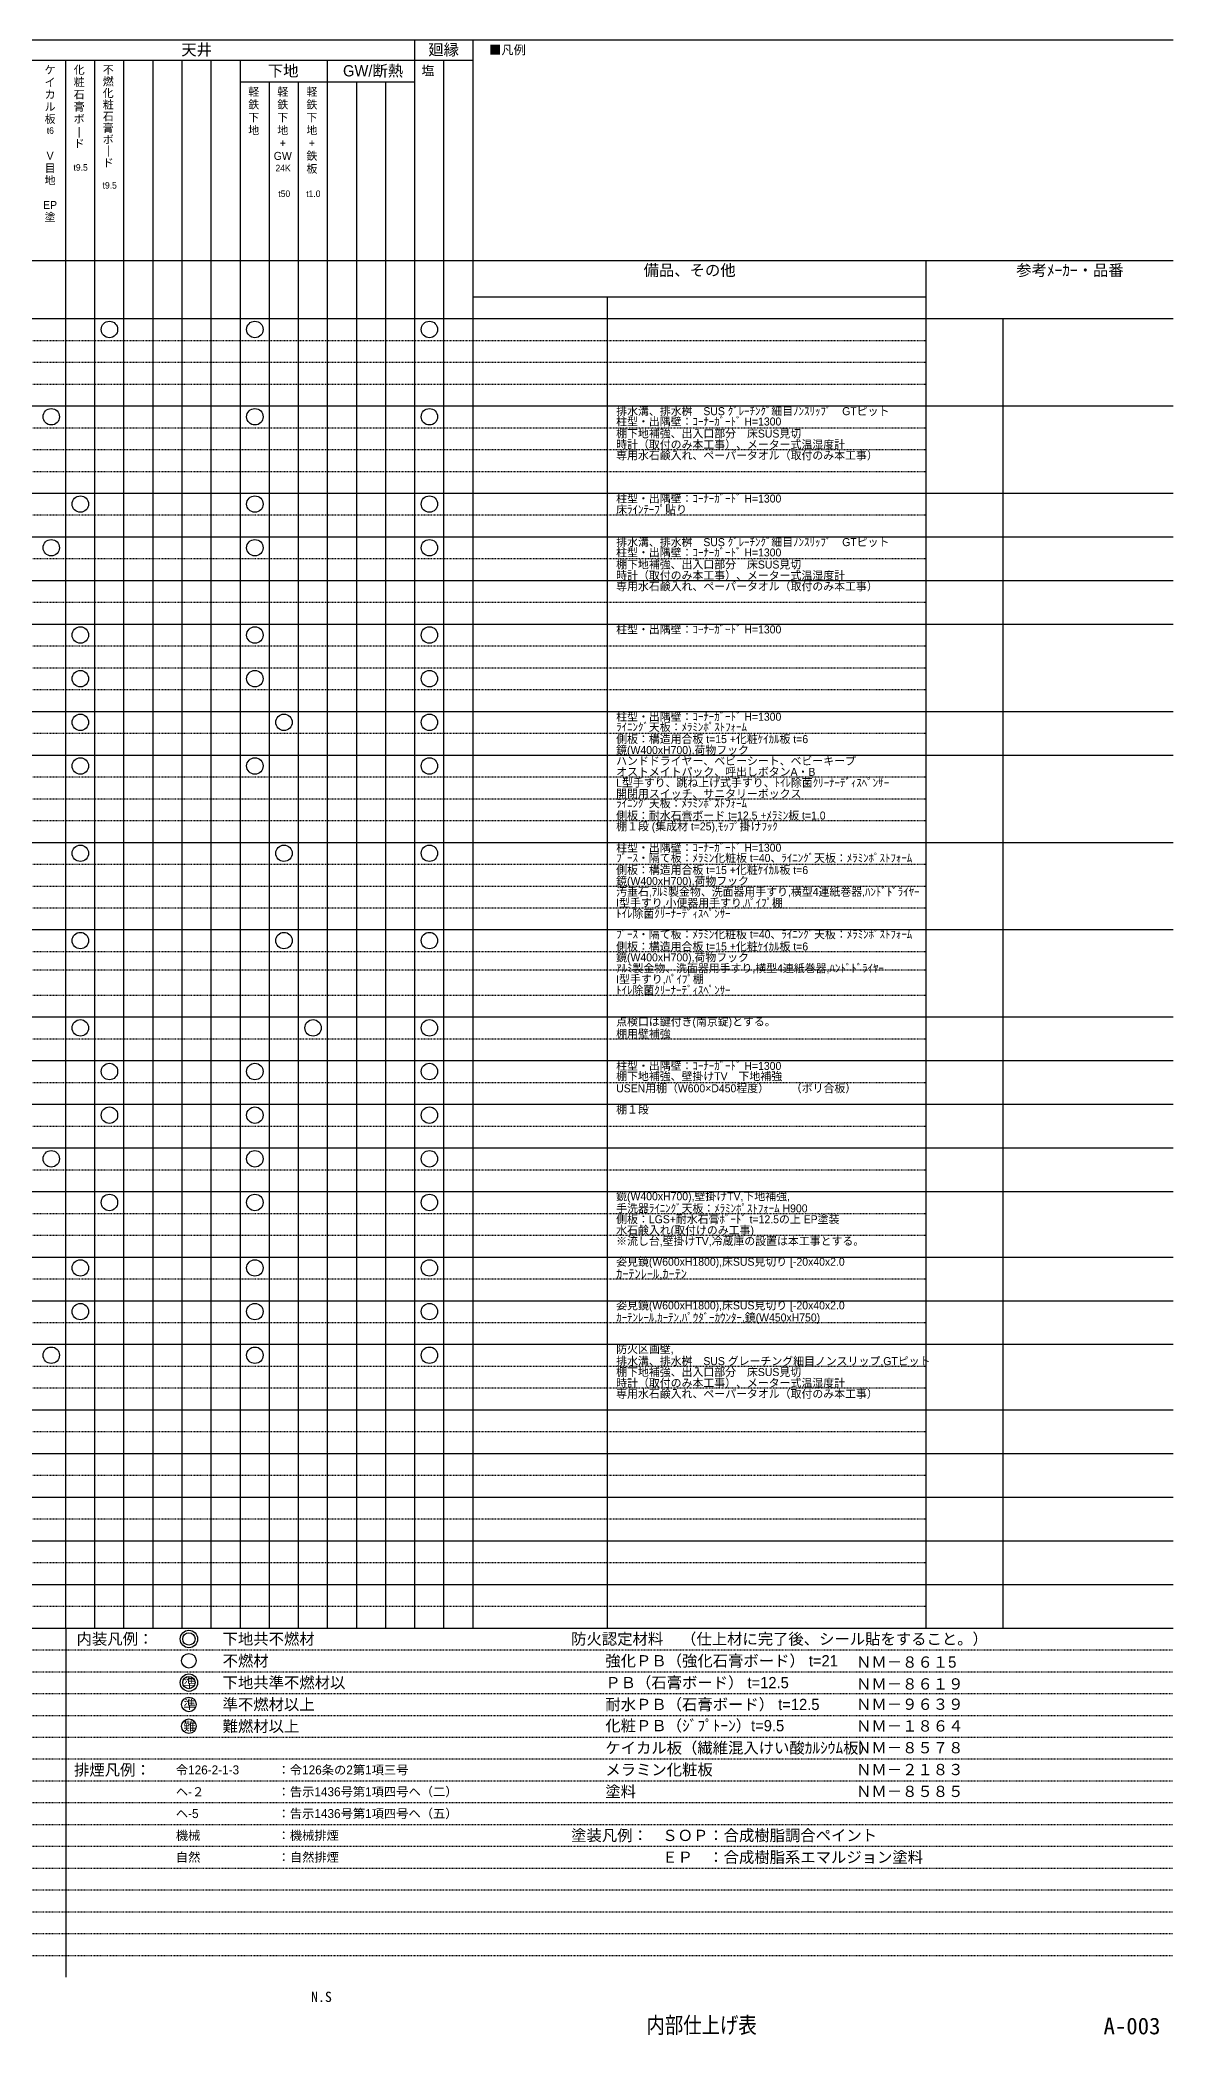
# Model space of a CAD drawing. Header units: millimetres. Extents: x -905 to -509, y 9 to 283.
# Drawn here: x -664.6 to -508.8, y 9.1 to 283.4 of the extents above; entities that cross this region are included whole.
import ezdxf
from ezdxf.enums import TextEntityAlignment as Align

# ---------------------------------------------------------------- set-up
doc = ezdxf.new("R2010")
doc.units = ezdxf.units.MM
doc.header["$LTSCALE"] = 0.2
doc.linetypes.add('HID4', pattern=[0.141732, 0.062992, -0.07874])
for name, color, linetype in [('0-00', 7, 'Continuous'), ('0-1', 7, 'Continuous'), ('0-10-1', 7, 'Continuous'), ('0-20-2', 7, 'Continuous'), ('__', 7, 'Continuous'), ('__-6', 7, 'Continuous'), ('A_タイトル枠', 7, 'Continuous'), ('MOJI', 7, 'Continuous'), ('枠内記述', 3, 'Continuous')]:
    doc.layers.add(name, color=color, linetype=linetype)
doc.styles.add('HGP_____E', font='HGRGE.TTC', dxfattribs={"bigfont": 'HGPｺﾞｼｯｸE'})
doc.styles.get("Standard").update_dxf_attribs({"font": 'simplex.shx', "width": 0.8, "height": 700, "bigfont": 'extfont2.shx'})
doc.styles.add('ゴシック', font='MS Gothic.ttf', dxfattribs={"height": 4})

msp = doc.modelspace()

# ---------------------------------------------------------------- linework, layer by layer
at = {"layer": '0-00', "color": 3, "linetype": 'Continuous'}
for centre, radius in [((-644.14, 63.57), 1.2), ((-644.14, 63.57), 0.851), ((-644.14, 60.57), 1), ((-644.14, 57.57), 1.2), ((-644.14, 57.57), 0.851), ((-644.14, 54.57), 1)]:
    msp.add_circle(centre, radius, dxfattribs=at)
at = {"layer": '0-1', "color": 3, "linetype": 'Continuous'}
msp.add_circle((-644.14, 51.57), 1, dxfattribs=at)
at = {"layer": '0-10-1', "color": 3, "linetype": 'Continuous'}
for p, q in [((-904.57, 283.38), (-508.81, 283.38)), ((-613.07, 65.07), (-613.07, 283.38)), ((-605.07, 65.07), (-605.07, 283.38)), ((-841.07, 280.6), (-605.07, 280.6)), ((-661.07, 65.07), (-661.07, 280.6)), ((-657.07, 65.07), (-657.07, 280.6)), ((-653.07, 65.07), (-653.07, 280.6)), ((-649.07, 65.07), (-649.07, 280.6)), ((-645.07, 65.07), (-645.07, 280.6)), ((-641.07, 65.07), (-641.07, 280.6)), ((-637.07, 65.07), (-637.07, 280.6)), ((-625.07, 65.07), (-625.07, 280.6)), ((-609.07, 65.07), (-609.07, 280.6)), ((-637.07, 277.6), (-613.07, 277.6)), ((-633.07, 65.07), (-633.07, 277.6)), ((-629.07, 65.07), (-629.07, 277.6)), ((-621.07, 65.07), (-621.07, 277.6)), ((-617.07, 65.07), (-617.07, 277.6)), ((-904.57, 253.07), (-605.07, 253.07)), ((-605.07, 253.07), (-508.81, 253.07)), ((-542.77, 65.07), (-542.77, 253.07)), ((-605.07, 248.07), (-542.77, 248.07)), ((-586.64, 248.07), (-586.64, 65.07)), ((-904.57, 245.07), (-508.81, 245.07)), ((-532.17, 65.07), (-532.17, 245.07)), ((-897.82, 233.07), (-508.81, 233.07)), ((-897.82, 215.07), (-508.81, 215.07)), ((-897.82, 209.07), (-508.81, 209.07)), ((-897.82, 203.07), (-508.81, 203.07)), ((-897.82, 191.07), (-508.81, 191.07)), ((-897.82, 185.07), (-508.81, 185.07)), ((-897.82, 173.07), (-508.81, 173.07)), ((-897.82, 161.07), (-508.81, 161.07)), ((-897.82, 149.07), (-508.81, 149.07)), ((-897.82, 143.07), (-508.81, 143.07)), ((-897.82, 137.07), (-508.81, 137.07)), ((-897.82, 125.07), (-508.81, 125.07)), ((-897.82, 116.07), (-508.81, 116.07)), ((-897.82, 104.07), (-508.81, 104.07)), ((-897.82, 95.07), (-508.81, 95.07)), ((-897.82, 89.07), (-508.81, 89.07)), ((-897.82, 83.07), (-508.81, 83.07)), ((-897.82, 77.07), (-508.81, 77.07)), ((-897.82, 71.07), (-508.81, 71.07)), ((-904.57, 65.07), (-508.81, 65.07)), ((-661.07, 65.07), (-661.07, 17.07))]:
    msp.add_line(p, q, dxfattribs=at)
at = {"layer": '__-6', "color": 8, "linetype": 'HID4', "ltscale": 0.5}
for p, q in [((-897.82, 242.07), (-542.77, 242.07)), ((-897.82, 239.07), (-542.77, 239.07)), ((-897.82, 236.07), (-542.77, 236.07)), ((-897.82, 230.07), (-542.77, 230.07)), ((-897.82, 227.07), (-542.77, 227.07)), ((-897.82, 224.07), (-542.77, 224.07)), ((-897.82, 218.07), (-542.77, 218.07)), ((-897.82, 212.07), (-542.77, 212.07)), ((-897.82, 206.07), (-542.77, 206.07)), ((-897.82, 206.07), (-542.77, 206.07)), ((-897.82, 200.07), (-542.77, 200.07)), ((-897.82, 197.07), (-542.77, 197.07)), ((-897.82, 194.07), (-542.77, 194.07)), ((-897.82, 194.07), (-542.77, 194.07)), ((-897.82, 188.07), (-542.77, 188.07)), ((-897.82, 182.07), (-542.77, 182.07)), ((-897.82, 179.07), (-542.77, 179.07)), ((-897.82, 176.07), (-542.77, 176.07)), ((-897.82, 170.07), (-542.77, 170.07)), ((-897.82, 167.07), (-542.77, 167.07)), ((-897.82, 164.07), (-542.77, 164.07)), ((-897.82, 158.07), (-542.77, 158.07)), ((-897.82, 155.57), (-542.77, 155.57)), ((-897.82, 152.07), (-542.77, 152.07)), ((-897.82, 146.07), (-542.77, 146.07)), ((-897.82, 140.07), (-542.77, 140.07)), ((-897.82, 134.07), (-542.77, 134.07)), ((-897.82, 128.07), (-542.77, 128.07)), ((-897.82, 122.07), (-542.77, 122.07)), ((-897.82, 119.07), (-542.77, 119.07)), ((-897.82, 113.07), (-542.77, 113.07)), ((-897.82, 113.07), (-542.77, 113.07)), ((-897.82, 107.07), (-542.77, 107.07)), ((-897.82, 101.07), (-542.77, 101.07)), ((-897.82, 98.07), (-542.77, 98.07)), ((-897.82, 92.07), (-542.77, 92.07)), ((-897.82, 86.07), (-542.77, 86.07)), ((-897.82, 80.07), (-542.77, 80.07)), ((-897.82, 74.07), (-542.77, 74.07)), ((-897.82, 68.07), (-542.77, 68.07)), ((-904.57, 62.07), (-508.81, 62.07)), ((-904.57, 59.07), (-508.81, 59.07)), ((-904.57, 56.07), (-508.81, 56.07)), ((-904.57, 53.07), (-508.81, 53.07)), ((-904.57, 50.07), (-508.81, 50.07)), ((-904.57, 47.07), (-508.81, 47.07)), ((-904.57, 44.07), (-508.81, 44.07)), ((-904.57, 41.07), (-508.81, 41.07)), ((-904.57, 38.07), (-508.81, 38.07)), ((-904.57, 35.07), (-508.81, 35.07)), ((-904.57, 32.07), (-508.81, 32.07)), ((-904.57, 29.07), (-508.81, 29.07)), ((-904.57, 26.07), (-508.81, 26.07)), ((-904.57, 23.07), (-508.81, 23.07)), ((-904.57, 20.07), (-508.81, 20.07))]:
    msp.add_line(p, q, dxfattribs=at)
at = {"layer": '__-6', "color": 3, "linetype": 'Continuous'}
for p, q in [((-897.82, 221.07), (-508.81, 221.07)), ((-897.82, 131.07), (-508.81, 131.07)), ((-897.82, 110.07), (-508.81, 110.07))]:
    msp.add_line(p, q, dxfattribs=at)
at = {"layer": 'MOJI', "color": 3, "linetype": 'Continuous'}
for centre in [(-655.07, 243.57), (-635.07, 243.57), (-611.07, 243.57), (-663.07, 231.57), (-635.07, 231.57), (-611.07, 231.57), (-659.07, 219.57), (-635.07, 219.57), (-611.07, 219.57), (-663.07, 213.57), (-635.07, 213.57), (-611.07, 213.57), (-659.07, 201.57), (-635.07, 201.57), (-611.07, 201.57), (-659.07, 195.57), (-635.07, 195.57), (-611.07, 195.57), (-659.07, 189.57), (-631.07, 189.57), (-611.07, 189.57), (-659.07, 183.57), (-635.07, 183.57), (-611.07, 183.57), (-659.07, 171.57), (-631.07, 171.57), (-611.07, 171.57), (-659.07, 159.57), (-631.07, 159.57), (-611.07, 159.57), (-659.07, 147.57), (-627.07, 147.57), (-611.07, 147.57), (-655.07, 141.57), (-635.07, 141.57), (-611.07, 141.57), (-655.07, 135.57), (-635.07, 135.57), (-611.07, 135.57), (-663.07, 129.57), (-635.07, 129.57), (-611.07, 129.57), (-655.07, 123.57), (-635.07, 123.57), (-611.07, 123.57), (-659.07, 114.57), (-635.07, 114.57), (-611.07, 114.57), (-659.07, 108.57), (-635.07, 108.57), (-611.07, 108.57), (-663.07, 102.57), (-635.07, 102.57), (-611.07, 102.57)]:
    msp.add_circle(centre, 1.13, dxfattribs=at)

# ---------------------------------------------------------------- texts
at = {"layer": '0-20-2', "color": 3, "style": 'HGP_____E'}
for s, height, p in [('天井', 1.547, (-645.19, 282.03)), ('廻縁', 1.547, (-611.23, 282.03)), ('■凡例', 1.237, (-602.87, 282.01)), ('下地', 1.547, (-633.29, 279.13)), ('GW/断熱', 1.547, (-622.95, 279.13)), ('備品、その他', 1.547, (-581.62, 251.72)), ('参考ﾒｰｶｰ・品番', 1.547, (-530.38, 251.72)), ('内装凡例：', 1.547, (-659.58, 63.57)), ('下地共不燃材', 1.547, (-639.51, 63.57)), ('防火認定材料', 1.547, (-591.58, 63.57)), ('（仕上材に完了後、シール貼をすること。）', 1.5466, (-576.47, 63.57)), ('不燃材', 1.547, (-639.51, 60.57)), ('強化ＰＢ（強化石膏ボード） t=21', 1.5466, (-586.88, 60.57)), ('ＮＭ－８６１5', 1.547, (-552.4, 60.39)), ('準', 1.24, (-644.9, 57.57)), ('下地共準不燃材以', 1.547, (-639.51, 57.57)), ('ＰＢ（石膏ボード） t=12.5', 1.5466, (-586.88, 57.57)), ('ＮＭ－８６１９', 1.547, (-552.4, 57.39)), ('準', 1.24, (-644.9, 54.57)), ('準不燃材以上', 1.547, (-639.51, 54.57)), ('耐水ＰＢ（石膏ボード） t=12.5', 1.5466, (-586.88, 54.57)), ('ＮＭ－９６３９', 1.547, (-552.4, 54.6)), ('難', 1.24, (-644.9, 51.57)), ('難燃材以上', 1.547, (-639.51, 51.57)), ('化粧ＰＢ（ｼﾞﾌﾟﾄｰﾝ）t=9.5', 1.5466, (-586.88, 51.65)), ('ＮＭ－１８６４', 1.547, (-552.4, 51.62)), ('ケイカル板（繊維混入けい酸ｶﾙｼｳﾑ板）', 1.5466, (-586.88, 48.6)), ('ＮＭ－８５７８', 1.547, (-552.4, 48.62)), ('排煙凡例：', 1.547, (-659.94, 45.57)), ('令126-2-1-3', 1.237, (-645.94, 45.57)), ('：令126条の2第1項三号', 1.2372, (-631.95, 45.57)), ('メラミン化粧板', 1.547, (-586.88, 45.6)), ('ＮＭ－２１８３', 1.547, (-552.4, 45.62)), ('ヘ-２', 1.237, (-645.94, 42.57)), ('：告示1436号第1項四号ヘ（二）', 1.2372, (-631.95, 42.57)), ('塗料', 1.547, (-586.88, 42.6)), ('ＮＭ－８５８５', 1.547, (-552.4, 42.62)), ('ヘ-5', 1.237, (-645.94, 39.57)), ('：告示1436号第1項四号ヘ（五）', 1.2372, (-631.95, 39.57)), ('機械', 1.237, (-645.94, 36.57)), ('：機械排煙', 1.237, (-631.95, 36.57)), ('塗装凡例：', 1.547, (-591.58, 36.57)), ('ＳＯＰ：合成樹脂調合ペイント', 1.5466, (-579.05, 36.57)), ('自然', 1.237, (-645.94, 33.57)), ('：自然排煙', 1.237, (-631.95, 33.57)), ('ＥＰ\u3000：合成樹脂系エマルジョン塗料', 1.5466, (-579.05, 33.57))]:
    msp.add_text(s, height=height, dxfattribs=at).set_placement(p, align=Align.MIDDLE_LEFT)
at = {"layer": '__', "color": 3, "style": 'HGP_____E'}
for s, height, p in [('ケ ', 1.1, (-663.03, 279.8)), ('化 ', 1.1, (-659.03, 279.8)), ('不 ', 1.1, (-655.03, 279.81)), ('塩 ', 1.314, (-611.03, 279.8)), ('イ ', 1.1, (-663.03, 278.11)), ('粧 ', 1.1, (-659.03, 278.11)), ('燃 ', 1.1, (-655.03, 278.21)), ('ル ', 1.1, (-663.03, 274.74)), ('カ ', 1.1, (-663.03, 276.43)), ('石 ', 1.1, (-659.03, 276.43)), ('膏 ', 1.1, (-659.03, 274.74)), ('化 ', 1.1, (-655.03, 276.61)), ('粧 ', 1.1, (-655.03, 275.02)), ('鉄 ', 1.1, (-635.03, 275.03)), ('軽 ', 1.1, (-635.03, 276.79)), ('鉄 ', 1.1, (-631.03, 275.03)), ('軽 ', 1.1, (-631.03, 276.79)), ('鉄 ', 1.1, (-627.03, 275.03)), ('軽 ', 1.1, (-627.03, 276.79)), ('板 ', 1.1, (-663.03, 273.05)), ('ボ ', 1.1, (-659.03, 273.05)), ('石 ', 1.1, (-655.03, 273.42)), ('膏 ', 1.1, (-655.03, 271.82)), ('地 ', 1.1, (-635.03, 271.5)), ('下 ', 1.1, (-635.03, 273.27)), ('地 ', 1.1, (-631.03, 271.5)), ('下 ', 1.1, (-631.03, 273.27)), ('地 ', 1.1, (-627.03, 271.5)), ('下 ', 1.1, (-627.03, 273.27)), ('t6 ', 0.9, (-663.03, 271.36)), ('ド ', 1.1, (-659.03, 269.67)), ('| ', 1.1, (-659.03, 271.36)), ('ボ ', 1.1, (-655.03, 270.22)), ('｜ ', 1.1, (-655.03, 268.62)), ('+ ', 1.1, (-631.03, 269.74)), ('+ ', 1.1, (-627.03, 269.74)), ('目 ', 1.1, (-663.03, 266.3)), ('V ', 1.1, (-663.03, 267.99)), ('t9.5', 0.9, (-659.03, 266.3)), ('ド ', 1.1, (-655.03, 267.03)), ('GW ', 1.1, (-631.03, 267.98)), ('24K ', 0.9, (-631.03, 266.21)), ('鉄 ', 1.1, (-627.03, 267.98)), ('板 ', 1.1, (-627.03, 266.21)), ('地 ', 1.1, (-663.03, 264.61)), ('t9.5', 0.9, (-655.03, 263.83)), ('EP ', 1.1, (-663.03, 261.23)), ('t50', 0.9, (-631.03, 262.68)), ('t1.0', 0.9, (-627.03, 262.68)), ('塗 ', 1.1, (-663.03, 259.55))]:
    msp.add_text(s, height=height, dxfattribs=at).set_placement(p, align=Align.TOP_CENTER)
at = {"layer": 'A_タイトル枠', "color": 3, "width": 0.9}
msp.add_text('内部仕上げ表', height=2.55, dxfattribs=at).set_placement((-573.64, 10.4), align=Align.MIDDLE_CENTER)
at = {"layer": 'MOJI', "color": 3, "style": 'HGP_____E'}
for s, height, p in [('排水溝、排水桝\u3000SUS ｸﾞﾚｰﾁﾝｸﾞ細目ﾉﾝｽﾘｯﾌﾟ\u3000GTピット', 1.0988, (-585.39, 232.34)), ('柱型・出隅壁：ｺｰﾅｰｶﾞｰﾄﾞ H=1300', 1.0988, (-585.39, 230.92)), ('棚下地補強、出入口部分\u3000床SUS見切\u3000', 1.0988, (-585.39, 229.26)), ('時計（取付のみ本工事）、メーター式温湿度計', 1.0988, (-585.39, 227.76)), ('専用水石鹸入れ、ペーパータオル（取付のみ本工事）', 1.0988, (-585.39, 226.26)), ('柱型・出隅壁：ｺｰﾅｰｶﾞｰﾄﾞ H=1300', 1.0988, (-585.39, 220.33)), ('床ﾗｲﾝﾃｰﾌﾟ貼り', 1.099, (-585.39, 218.83)), ('排水溝、排水桝\u3000SUS ｸﾞﾚｰﾁﾝｸﾞ細目ﾉﾝｽﾘｯﾌﾟ\u3000GTピット', 1.0988, (-585.39, 214.34)), ('柱型・出隅壁：ｺｰﾅｰｶﾞｰﾄﾞ H=1300', 1.0988, (-585.39, 212.92)), ('棚下地補強、出入口部分\u3000床SUS見切\u3000', 1.0988, (-585.39, 211.26)), ('専用水石鹸入れ、ペーパータオル（取付のみ本工事）', 1.0988, (-585.39, 208.26)), ('時計（取付のみ本工事）、メーター式温湿度計', 1.0988, (-585.39, 209.76)), ('柱型・出隅壁：ｺｰﾅｰｶﾞｰﾄﾞ H=1300', 1.0988, (-585.39, 202.34)), ('柱型・出隅壁：ｺｰﾅｰｶﾞｰﾄﾞ H=1300', 1.0988, (-585.39, 190.34)), ('ﾗｲﾆﾝｸﾞ天板：ﾒﾗﾐﾝﾎﾟｽﾄﾌｫｰﾑ', 1.0988, (-585.39, 188.92)), ('側板：構造用合板 t=15 +化粧ｹｲｶﾙ板 t=6', 1.0988, (-585.39, 187.26)), ('鏡(W400xH700),荷物フック', 1.0988, (-585.39, 185.76)), ('ハンドドライヤー、ベビーシート、ベビーキープ', 1.0988, (-585.39, 184.26)), ('L型手すり、跳ね上げ式手すり、ﾄｲﾚ除菌ｸﾘｰﾅｰﾃﾞｨｽﾍﾟﾝｻｰ', 1.0988, (-585.39, 181.26)), ('オストメイトパック、呼出しボタンA・B', 1.0988, (-585.39, 182.76)), ('ﾗｲﾆﾝｸﾞ天板：ﾒﾗﾐﾝﾎﾟｽﾄﾌｫｰﾑ', 1.0988, (-585.39, 178.42)), ('開閉用スイッチ、サニタリーボックス', 1.0988, (-585.39, 179.76)), ('側板：耐水石膏ボード t=12.5 +ﾒﾗﾐﾝ板 t=1.0', 1.0988, (-585.39, 176.76)), ('棚１段 (集成材 t=25),ﾓｯﾌﾟ掛けﾌｯｸ', 1.0988, (-585.39, 175.26)), ('柱型・出隅壁：ｺｰﾅｰｶﾞｰﾄﾞ H=1300', 1.0988, (-585.39, 172.34)), ('ﾌﾞｰｽ・隔て板：ﾒﾗﾐﾝ化粧板 t=40、ﾗｲﾆﾝｸﾞ天板：ﾒﾗﾐﾝﾎﾟｽﾄﾌｫｰﾑ', 1.0988, (-585.39, 170.92)), ('側板：構造用合板 t=15 +化粧ｹｲｶﾙ板 t=6', 1.0988, (-585.39, 169.26)), ('鏡(W400xH700),荷物フック', 1.0988, (-585.39, 167.76)), ('汚垂石,ｱﾙﾐ製金物、洗面器用手すり,横型4連紙巻器,ﾊﾝﾄﾞﾄﾞﾗｲﾔｰ', 1.0988, (-585.39, 166.26)), ('I型手すり,小便器用手すり,ﾊﾟｲﾌﾟ棚', 1.0988, (-585.39, 164.76)), ('ﾄｲﾚ除菌ｸﾘｰﾅｰﾃﾞｨｽﾍﾟﾝｻｰ', 1.0988, (-585.39, 163.26)), ('側板：構造用合板 t=15 +化粧ｹｲｶﾙ板 t=6', 1.0988, (-585.39, 158.76)), ('ﾌﾞｰｽ・隔て板：ﾒﾗﾐﾝ化粧板 t=40、ﾗｲﾆﾝｸﾞ天板：ﾒﾗﾐﾝﾎﾟｽﾄﾌｫｰﾑ', 1.0988, (-585.39, 160.42)), ('鏡(W400xH700),荷物フック', 1.0988, (-585.39, 157.26)), ('ｱﾙﾐ製金物、洗面器用手すり,横型4連紙巻器,ﾊﾝﾄﾞﾄﾞﾗｲﾔｰ', 1.0988, (-585.39, 155.76)), ('I型手すり,ﾊﾟｲﾌﾟ棚', 1.0988, (-585.39, 154.26)), ('ﾄｲﾚ除菌ｸﾘｰﾅｰﾃﾞｨｽﾍﾟﾝｻｰ', 1.0988, (-585.39, 152.76)), ('点検口は鍵付き(南京錠)とする。', 1.0988, (-585.39, 148.42)), ('棚用壁補強', 1.099, (-585.39, 146.76)), ('柱型・出隅壁：ｺｰﾅｰｶﾞｰﾄﾞ H=1300', 1.0988, (-585.39, 142.34)), ('棚下地補強、壁掛けTV\u3000下地補強', 1.0988, (-585.39, 140.92)), ('USEN用棚（W600×D450程度）\u3000\u3000（ポリ合板）', 1.0988, (-585.39, 139.26)), ('棚１段', 1.099, (-585.39, 136.34)), ('鏡(W400xH700),壁掛けTV,下地補強,', 1.0988, (-585.39, 124.42)), ('手洗器ﾗｲﾆﾝｸﾞ天板：ﾒﾗﾐﾝﾎﾟｽﾄﾌｫｰﾑ H900', 1.0988, (-585.39, 122.76)), ('側板：LGS+耐水石膏ﾎﾞｰﾄﾞ t=12.5の上 EP塗装', 1.0988, (-585.39, 121.26)), ('水石鹸入れ(取付けのみ工事)', 1.0988, (-585.39, 119.76)), ('※流し台,壁掛けTV,冷蔵庫の設置は本工事とする。', 1.0988, (-585.39, 118.26)), ('姿見鏡(W600xH1800),床SUS見切り [-20x40x2.0', 1.0988, (-585.39, 115.42)), ('ｶｰﾃﾝﾚｰﾙ,ｶｰﾃﾝ', 1.2372, (-585.39, 113.76)), ('姿見鏡(W600xH1800),床SUS見切り [-20x40x2.0', 1.0988, (-585.39, 109.42)), ('ｶｰﾃﾝﾚｰﾙ,ｶｰﾃﾝ,ﾊﾟｳﾀﾞｰｶｳﾝﾀｰ,鏡(W450xH750)', 1.0988, (-585.39, 107.76)), ('排水溝、排水桝\u3000SUS グレーチング細目ノンスリップ,GTピット', 1.0988, (-585.39, 101.76)), ('防火区画壁,', 1.099, (-585.39, 103.42)), ('棚下地補強、出入口部分\u3000床SUS見切\u3000', 1.0988, (-585.39, 100.26)), ('時計（取付のみ本工事）、メーター式温湿度計', 1.0988, (-585.39, 98.76)), ('専用水石鹸入れ、ペーパータオル（取付のみ本工事）', 1.0988, (-585.39, 97.26))]:
    msp.add_text(s, height=height, dxfattribs=at).set_placement(p, align=Align.MIDDLE_LEFT)
at = {"layer": '枠内記述', "linetype": 'ByBlock', "lineweight": -2, "style": 'ゴシック'}
msp.add_text('N.S', height=1.4, dxfattribs=at).set_placement((-627.34, 13.67))
at = {"layer": '枠内記述', "style": 'ゴシック'}
msp.add_text('A-003', height=2.3, dxfattribs=at).set_placement((-518.37, 9.22))

doc.saveas('drawing.dxf')
